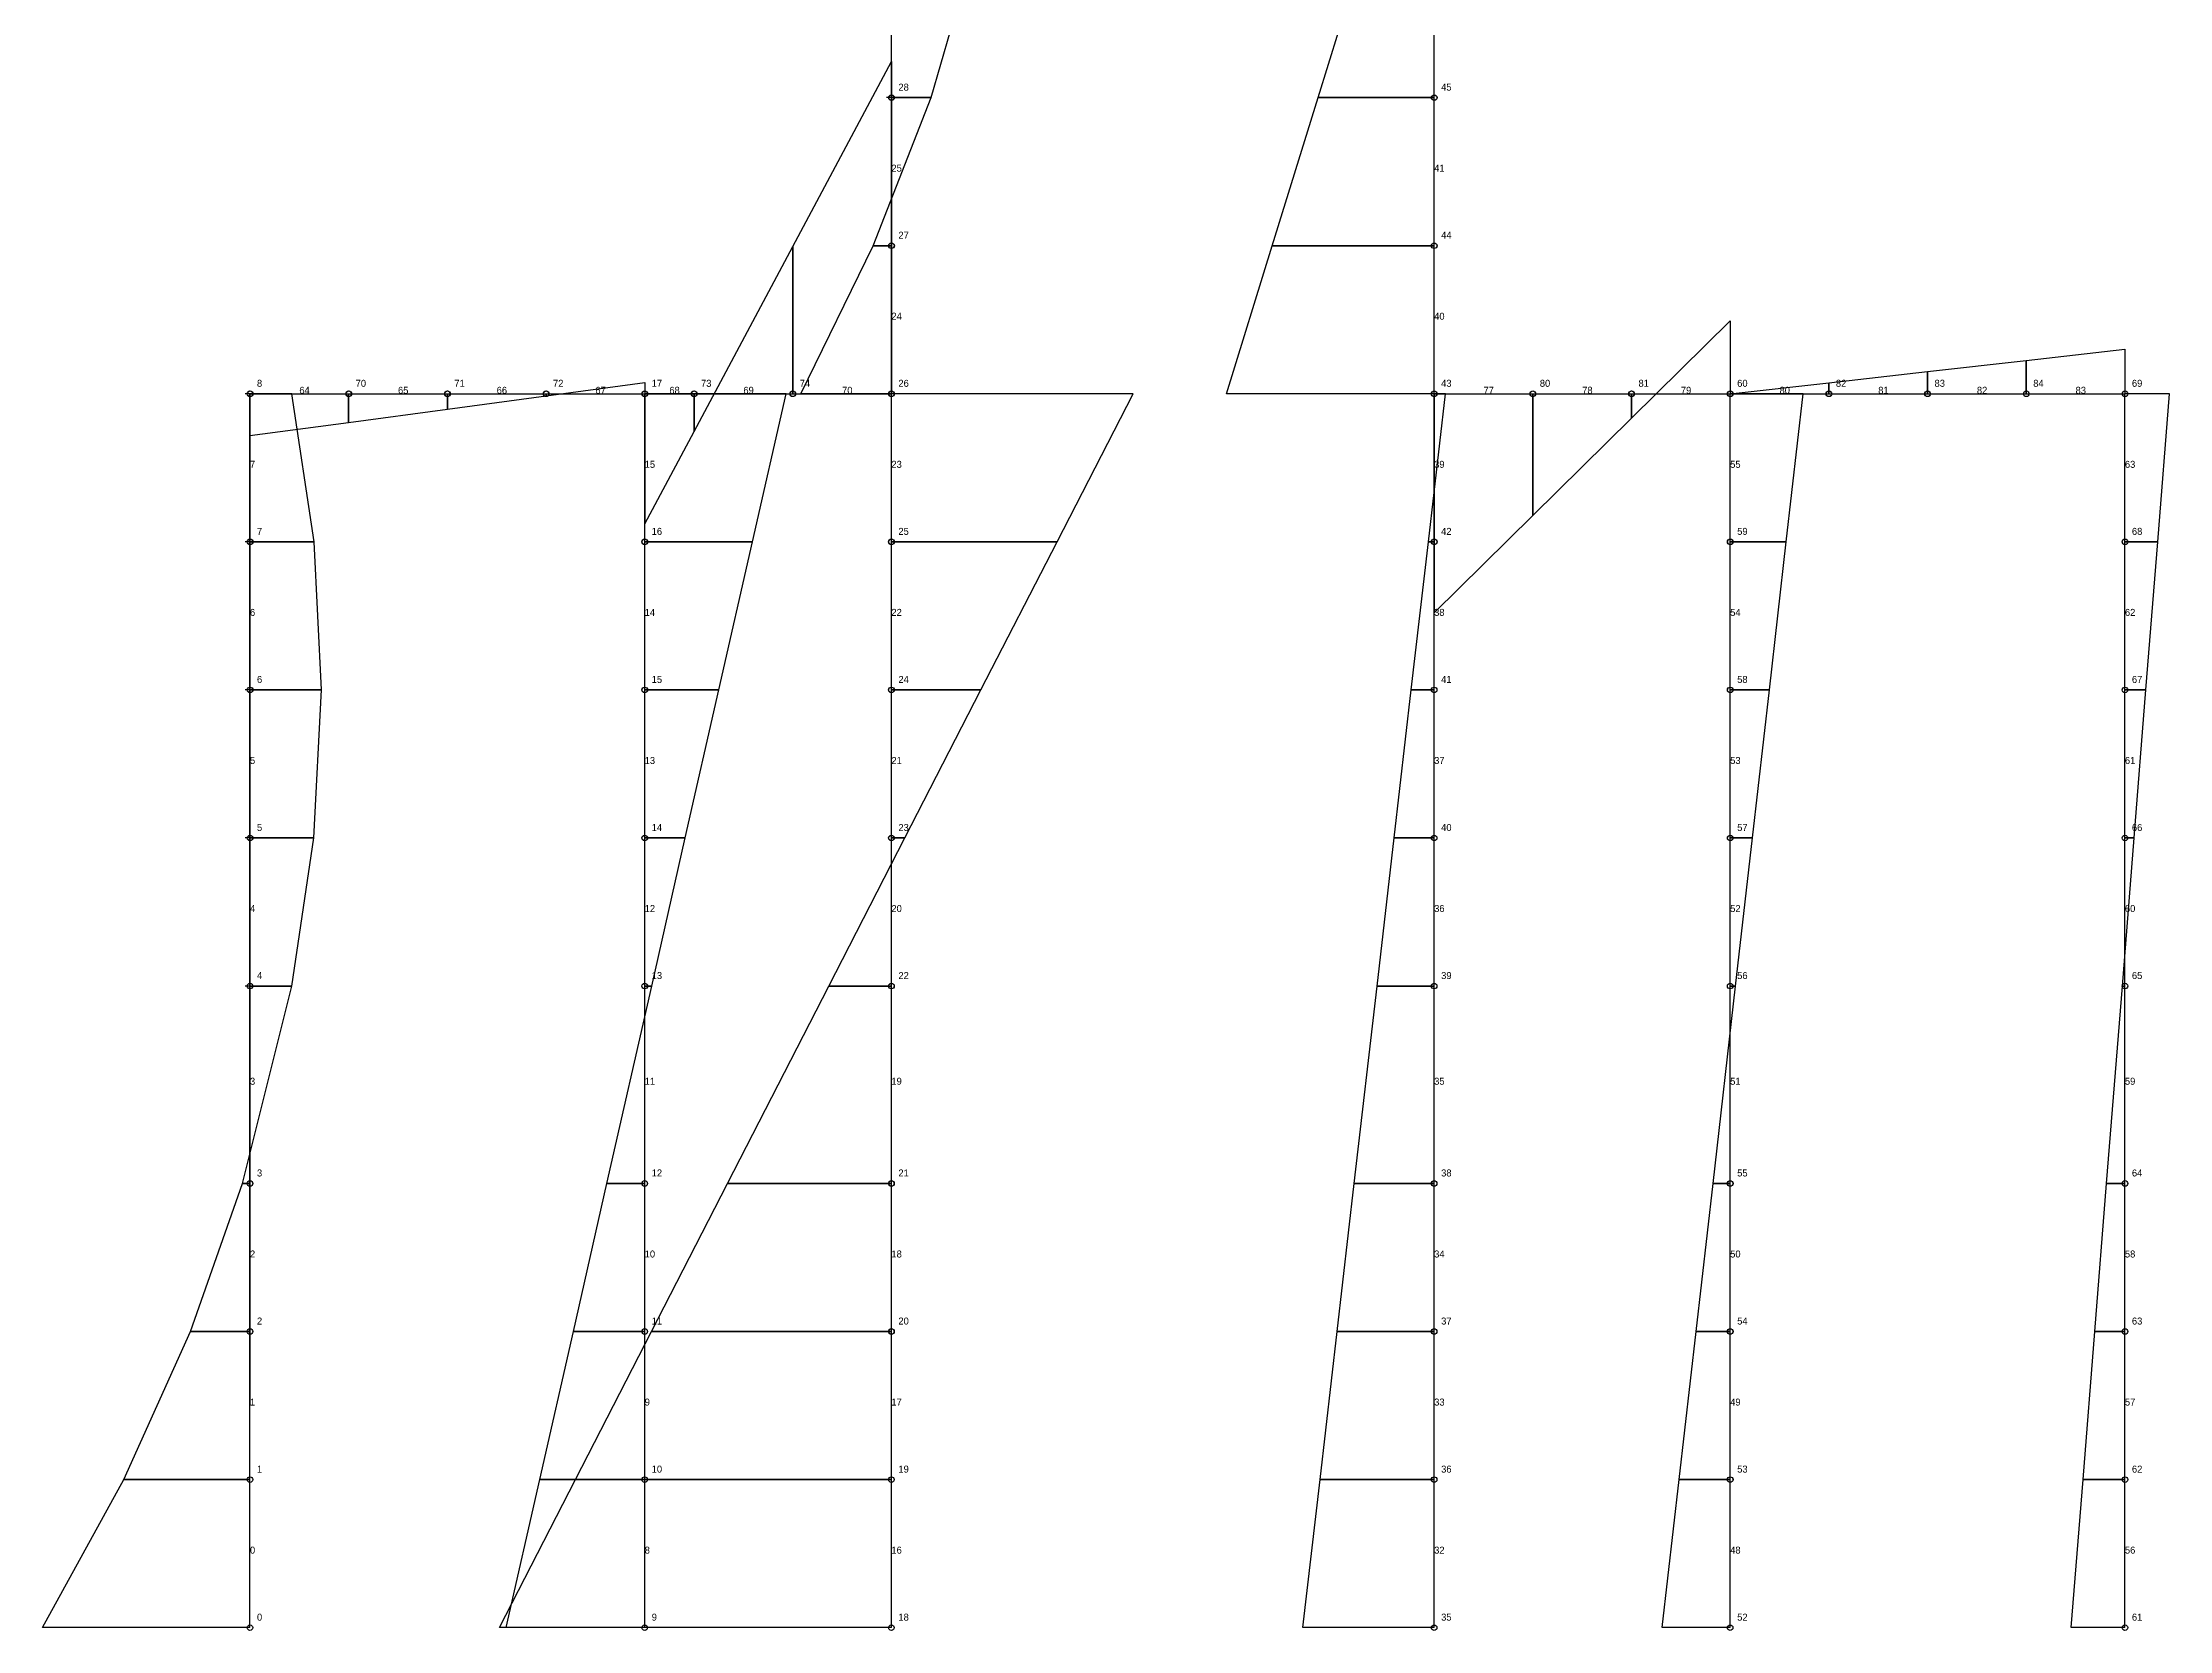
# Model space of a CAD drawing. Header units: metres. Extents: x -4.2 to 38.9, y -0.1 to 53.5.
# Drawn here: x -4.2 to 38.9, y -0.06 to 32.12 of the extents above; entities that cross this region are included whole.
import ezdxf

# ---------------------------------------------------------------- set-up
doc = ezdxf.new("R2010")
doc.units = ezdxf.units.M

msp = doc.modelspace()

# ---------------------------------------------------------------- linework, layer by layer
at = {"layer": 'BMD', "color": 4}
for p, q in [((13.8054, 31), (14.6772, 34)), ((21.648, 31), (22.5762, 34)), ((11, 27.987), (13, 31.7353)), ((13, 31.7353), (13, 25)), ((12.6336, 28), (13.8054, 31)), ((13.8054, 31), (13, 31)), ((13, 31), (13.8054, 31)), ((20.7198, 28), (21.648, 31)), ((21.648, 31), (24, 31)), ((24, 31), (21.648, 31)), ((9, 24.2387), (11, 27.987)), ((11, 27.987), (11, 25)), ((11, 25), (11, 27.987)), ((11.1618, 25), (12.6336, 28)), ((12.6336, 28), (13, 28)), ((13, 28), (12.6336, 28)), ((19.7916, 25), (20.7198, 28)), ((20.7198, 28), (24, 28)), ((24, 28), (20.7198, 28)), ((28, 24.5049), (30, 26.4769)), ((30, 26.4769), (30, 25)), ((36, 25.6764), (38, 25.9026)), ((38, 25.9026), (38, 25)), ((32, 25.224), (34, 25.4502)), ((34, 25.4502), (36, 25.6764)), ((34, 25.4502), (34, 25)), ((34, 25), (34, 25.4502)), ((36, 25.6764), (36, 25)), ((36, 25), (36, 25.6764)), ((6, 24.9595), (8, 25.2287)), ((8, 25.2287), (8, 25)), ((30, 24.9978), (32, 25.224)), ((32, 25.224), (32, 25)), ((32, 25), (32, 25.224)), ((0.848143, 25), (0, 25)), ((0, 25), (0, 24.1519)), ((1.29785, 22), (0.848143, 25)), ((2, 24.4211), (2, 25)), ((2, 25), (2, 24.4211)), ((2, 24.4211), (4, 24.6903)), ((4, 24.6903), (4, 25)), ((4, 25), (4, 24.6903)), ((4, 24.6903), (6, 24.9595)), ((6, 24.9595), (6, 25)), ((6, 25), (6, 24.9595)), ((10.8643, 25), (8, 25)), ((8, 25), (8, 22.3645)), ((9, 24.2387), (9, 25)), ((9, 25), (9, 24.2387)), ((10.1838, 22), (10.8643, 25)), ((13, 25), (11.1618, 25)), ((17.8971, 25), (13, 25)), ((16.3561, 22), (17.8971, 25)), ((24, 25), (19.7916, 25)), ((23.8838, 22), (24.2307, 25)), ((24.2307, 25), (24, 25)), ((24, 25), (24, 20.5609)), ((26, 22.5329), (26, 25)), ((26, 25), (26, 22.5329)), ((28, 24.5049), (28, 25)), ((28, 25), (28, 24.5049)), ((31.4791, 25), (30, 25)), ((30, 25), (30, 24.9978)), ((31.1365, 22), (31.4791, 25)), ((38.9026, 25), (38, 25)), ((38.6638, 22), (38.9026, 25)), ((0, 24.1519), (2, 24.4211)), ((8, 22.3645), (9, 24.2387)), ((26, 22.5329), (28, 24.5049)), ((24, 20.5609), (26, 22.5329)), ((1.29785, 22), (0, 22)), ((0, 22), (1.29785, 22)), ((1.44756, 19), (1.29785, 22)), ((10.1838, 22), (8, 22)), ((8, 22), (10.1838, 22)), ((9.50334, 19), (10.1838, 22)), ((16.3561, 22), (13, 22)), ((13, 22), (16.3561, 22)), ((14.8151, 19), (16.3561, 22)), ((23.5369, 19), (23.8838, 22)), ((23.8838, 22), (24, 22)), ((24, 22), (23.8838, 22)), ((31.1365, 22), (30, 22)), ((30, 22), (31.1365, 22)), ((30.794, 19), (31.1365, 22)), ((38.6638, 22), (38, 22)), ((38, 22), (38.6638, 22)), ((38.425, 19), (38.6638, 22)), ((1.44756, 19), (0, 19)), ((0, 19), (1.44756, 19)), ((1.29726, 16), (1.44756, 19)), ((9.50334, 19), (8, 19)), ((8, 19), (9.50334, 19)), ((8.82289, 16), (9.50334, 19)), ((14.8151, 19), (13, 19)), ((13, 19), (14.8151, 19)), ((13.274, 16), (14.8151, 19)), ((23.19, 16), (23.5369, 19)), ((23.5369, 19), (24, 19)), ((24, 19), (23.5369, 19)), ((30.794, 19), (30, 19)), ((30, 19), (30.794, 19)), ((30.4514, 16), (30.794, 19)), ((38.425, 19), (38, 19)), ((38, 19), (38.425, 19)), ((38.1863, 16), (38.425, 19)), ((1.29726, 16), (0, 16)), ((0, 16), (1.29726, 16)), ((0.846969, 13), (1.29726, 16)), ((8.82289, 16), (8, 16)), ((8, 16), (8.82289, 16)), ((8.14243, 13), (8.82289, 16)), ((11.733, 13), (13.274, 16)), ((13.274, 16), (13, 16)), ((13, 16), (13.274, 16)), ((22.8431, 13), (23.19, 16)), ((23.19, 16), (24, 16)), ((24, 16), (23.19, 16)), ((30.4514, 16), (30, 16)), ((30, 16), (30.4514, 16)), ((30.1089, 13), (30.4514, 16)), ((37.9475, 13), (38.1863, 16)), ((38.1863, 16), (38, 16)), ((38, 16), (38.1863, 16)), ((-0.153423, 9), (0.846969, 13)), ((0.846969, 13), (0, 13)), ((0, 13), (0.846969, 13)), ((7.23516, 9), (8.14243, 13)), ((8.14243, 13), (8, 13)), ((8, 13), (8.14243, 13)), ((9.6783, 9), (11.733, 13)), ((11.733, 13), (13, 13)), ((13, 13), (11.733, 13)), ((22.3805, 9), (22.8431, 13)), ((22.8431, 13), (24, 13)), ((24, 13), (22.8431, 13)), ((29.6521, 9), (30.1089, 13)), ((30.1089, 13), (30, 13)), ((30, 13), (30.1089, 13)), ((37.6292, 9), (37.9475, 13)), ((37.9475, 13), (38, 13)), ((38, 13), (37.9475, 13)), ((-1.20372, 6), (-0.153423, 9)), ((-0.153423, 9), (0, 9)), ((0, 9), (-0.153423, 9)), ((6.5547, 6), (7.23516, 9)), ((7.23516, 9), (8, 9)), ((8, 9), (7.23516, 9)), ((8.13726, 6), (9.6783, 9)), ((9.6783, 9), (13, 9)), ((13, 9), (9.6783, 9)), ((22.0336, 6), (22.3805, 9)), ((22.3805, 9), (24, 9)), ((24, 9), (22.3805, 9)), ((29.3096, 6), (29.6521, 9)), ((29.6521, 9), (30, 9)), ((30, 9), (29.6521, 9)), ((37.3904, 6), (37.6292, 9)), ((37.6292, 9), (38, 9)), ((38, 9), (37.6292, 9)), ((-2.55401, 3), (-1.20372, 6)), ((-1.20372, 6), (0, 6)), ((0, 6), (-1.20372, 6)), ((5.87425, 3), (6.5547, 6)), ((6.5547, 6), (8, 6)), ((8, 6), (6.5547, 6)), ((6.59623, 3), (8.13726, 6)), ((8.13726, 6), (13, 6)), ((13, 6), (8.13726, 6)), ((21.6867, 3), (22.0336, 6)), ((22.0336, 6), (24, 6)), ((24, 6), (22.0336, 6)), ((28.967, 3), (29.3096, 6)), ((29.3096, 6), (30, 6)), ((30, 6), (29.3096, 6)), ((37.1516, 3), (37.3904, 6)), ((37.3904, 6), (38, 6)), ((38, 6), (37.3904, 6)), ((-4.2043, 0), (-2.55401, 3)), ((-2.55401, 3), (0, 3)), ((0, 3), (-2.55401, 3)), ((5.0552, 0), (6.59623, 3)), ((5.19379, 0), (5.87425, 3)), ((5.87425, 3), (8, 3)), ((8, 3), (5.87425, 3)), ((6.59623, 3), (13, 3)), ((13, 3), (6.59623, 3)), ((21.3398, 0), (21.6867, 3)), ((21.6867, 3), (24, 3)), ((24, 3), (21.6867, 3)), ((28.6245, 0), (28.967, 3)), ((28.967, 3), (30, 3)), ((30, 3), (28.967, 3)), ((36.9129, 0), (37.1516, 3)), ((37.1516, 3), (38, 3)), ((38, 3), (37.1516, 3)), ((0, 0), (-4.2043, 0)), ((13, 0), (5.0552, 0)), ((8, 0), (5.19379, 0)), ((24, 0), (21.3398, 0)), ((30, 0), (28.6245, 0)), ((38, 0), (36.9129, 0))]:
    msp.add_line(p, q, dxfattribs=at)
at = {"layer": 'Deflected', "color": 1}
for p, q in [((13.0035, 31), (13.0038, 34)), ((24.0019, 31), (24.0023, 34)), ((13.0032, 28), (13.0035, 31)), ((24.0016, 28), (24.0019, 31)), ((13.0029, 25), (13.0032, 28)), ((24.0013, 25), (24.0016, 28)), ((0.002766, 22), (0.002863, 25)), ((0.002863, 25), (2.00286, 25)), ((2.00286, 25), (4.00286, 25)), ((4.00286, 25), (6.00286, 25)), ((6.00286, 25), (8.00286, 25)), ((8.00277, 22), (8.00286, 25)), ((8.00286, 25), (9.00286, 25)), ((9.00286, 25), (11.0029, 25.0001)), ((11.0029, 25.0001), (13.0029, 25)), ((13.0025, 22), (13.0029, 25)), ((24.0011, 22), (24.0013, 25)), ((24.0013, 25), (26.0013, 24.9999)), ((26.0013, 24.9999), (28.0013, 24.9999)), ((28.0013, 24.9999), (30.0013, 25)), ((30.0013, 22), (30.0013, 25)), ((30.0013, 25), (32.0013, 25)), ((32.0013, 25), (34.0013, 25)), ((34.0013, 25), (36.0013, 25)), ((36.0013, 25), (38.0013, 25)), ((38.0012, 22), (38.0013, 25)), ((0.002556, 19), (0.002766, 22)), ((8.00247, 19), (8.00277, 22)), ((13.0021, 19), (13.0025, 22)), ((24.0009, 19), (24.0011, 22)), ((30.0012, 19), (30.0013, 22)), ((38.0011, 19), (38.0012, 22)), ((0.002221, 16), (0.002556, 19)), ((8.00204, 16), (8.00247, 19)), ((13.0017, 16), (13.0021, 19)), ((24.0007, 16), (24.0009, 19)), ((30.001, 16), (30.0012, 19)), ((38.0008, 16), (38.0011, 19)), ((0.001773, 13), (0.002221, 16)), ((8.00154, 13), (8.00204, 16)), ((13.0012, 13), (13.0017, 16)), ((24.0005, 13), (24.0007, 16)), ((30.0007, 13), (30.001, 16)), ((38.0006, 13), (38.0008, 16)), ((0.001075, 9), (0.001773, 13)), ((8.00086, 9.00001), (8.00154, 13)), ((13.0006, 9), (13.0012, 13)), ((24.0002, 9), (24.0005, 13)), ((30.0004, 9), (30.0007, 13)), ((38.0003, 9), (38.0006, 13)), ((0.000563, 6), (0.001075, 9)), ((8.00042, 6), (8.00086, 9.00001)), ((13.0003, 6), (13.0006, 9)), ((24.0001, 6), (24.0002, 9)), ((30.0002, 6), (30.0004, 9)), ((38.0002, 6), (38.0003, 9)), ((0.000164, 3), (0.000563, 6)), ((8.00012, 3), (8.00042, 6)), ((13.0001, 3), (13.0003, 6)), ((24, 3), (24.0001, 6)), ((30.0001, 3), (30.0002, 6)), ((38, 3), (38.0002, 6)), ((0, 0), (0.000164, 3)), ((8, 0), (8.00012, 3)), ((13, 0), (13.0001, 3)), ((24, 0), (24, 3)), ((30, 0), (30.0001, 3)), ((38, 0), (38, 3))]:
    msp.add_line(p, q, dxfattribs=at)
for centre in [(13.0035, 31), (24.0019, 31), (13.0032, 28), (24.0016, 28), (0.002863, 25), (2.00286, 25), (4.00286, 25), (6.00286, 25), (8.00286, 25), (9.00286, 25), (11.0029, 25.0001), (13.0029, 25), (24.0013, 25), (26.0013, 24.9999), (28.0013, 24.9999), (30.0013, 25), (32.0013, 25), (34.0013, 25), (36.0013, 25), (38.0013, 25), (0.002766, 22), (8.00277, 22), (13.0025, 22), (24.0011, 22), (30.0013, 22), (38.0012, 22), (0.002556, 19), (8.00247, 19), (13.0021, 19), (24.0009, 19), (30.0012, 19), (38.0011, 19), (0.002221, 16), (8.00204, 16), (13.0017, 16), (24.0007, 16), (30.001, 16), (38.0008, 16), (0.001773, 13), (8.00154, 13), (13.0012, 13), (24.0005, 13), (30.0007, 13), (38.0006, 13), (0.001075, 9), (8.00086, 9.00001), (13.0006, 9), (24.0002, 9), (30.0004, 9), (38.0003, 9), (0.000563, 6), (8.00042, 6), (13.0003, 6), (24.0001, 6), (30.0002, 6), (38.0002, 6), (0.000164, 3), (8.00012, 3), (13.0001, 3), (24, 3), (30.0001, 3), (38, 3), (0, 0), (8, 0), (13, 0), (24, 0), (30, 0), (38, 0)]:
    msp.add_circle(centre, 0.056667, dxfattribs=at)
at = {"layer": 'Information', "color": 1}
for p, q in [((13, 31), (12.9, 31)), ((13, 28), (12.9, 28)), ((0, 25), (-0.1, 25)), ((0, 22), (-0.1, 22)), ((0, 19), (-0.1, 19)), ((0, 16), (-0.1, 16)), ((0, 13), (-0.1, 13)), ((0, 9), (-0.1, 9)), ((0, 6), (-0.1, 6)), ((0, 3), (-0.1, 3))]:
    msp.add_line(p, q, dxfattribs=at)
at = {"layer": 'Undeflected', "color": 0}
for p, q in [((13, 31), (13, 34)), ((24, 31), (24, 34)), ((13, 28), (13, 31)), ((24, 28), (24, 31)), ((13, 25), (13, 28)), ((24, 25), (24, 28)), ((0, 22), (0, 25)), ((0, 25), (2, 25)), ((2, 25), (4, 25)), ((4, 25), (6, 25)), ((6, 25), (8, 25)), ((8, 22), (8, 25)), ((8, 25), (9, 25)), ((9, 25), (11, 25)), ((11, 25), (13, 25)), ((13, 22), (13, 25)), ((24, 22), (24, 25)), ((24, 25), (26, 25)), ((26, 25), (28, 25)), ((28, 25), (30, 25)), ((30, 22), (30, 25)), ((30, 25), (32, 25)), ((32, 25), (34, 25)), ((34, 25), (36, 25)), ((36, 25), (38, 25)), ((38, 22), (38, 25)), ((0, 19), (0, 22)), ((8, 19), (8, 22)), ((13, 19), (13, 22)), ((24, 19), (24, 22)), ((30, 19), (30, 22)), ((38, 19), (38, 22)), ((0, 16), (0, 19)), ((8, 16), (8, 19)), ((13, 16), (13, 19)), ((24, 16), (24, 19)), ((30, 16), (30, 19)), ((38, 16), (38, 19)), ((0, 13), (0, 16)), ((8, 13), (8, 16)), ((13, 13), (13, 16)), ((24, 13), (24, 16)), ((30, 13), (30, 16)), ((38, 13), (38, 16)), ((0, 9), (0, 13)), ((8, 9), (8, 13)), ((13, 9), (13, 13)), ((24, 9), (24, 13)), ((30, 9), (30, 13)), ((38, 9), (38, 13)), ((0, 6), (0, 9)), ((8, 6), (8, 9)), ((13, 6), (13, 9)), ((24, 6), (24, 9)), ((30, 6), (30, 9)), ((38, 6), (38, 9)), ((0, 3), (0, 6)), ((8, 3), (8, 6)), ((13, 3), (13, 6)), ((24, 3), (24, 6)), ((30, 3), (30, 6)), ((38, 3), (38, 6)), ((0, 0), (0, 3)), ((8, 0), (8, 3)), ((13, 0), (13, 3)), ((24, 0), (24, 3)), ((30, 0), (30, 3)), ((38, 0), (38, 3))]:
    msp.add_line(p, q, dxfattribs=at)
for centre in [(13, 31), (24, 31), (13, 28), (24, 28), (0, 25), (2, 25), (4, 25), (6, 25), (8, 25), (9, 25), (11, 25), (13, 25), (24, 25), (26, 25), (28, 25), (30, 25), (32, 25), (34, 25), (36, 25), (38, 25), (0, 22), (8, 22), (13, 22), (24, 22), (30, 22), (38, 22), (0, 19), (8, 19), (13, 19), (24, 19), (30, 19), (38, 19), (0, 16), (8, 16), (13, 16), (24, 16), (30, 16), (38, 16), (0, 13), (8, 13), (13, 13), (24, 13), (30, 13), (38, 13), (0, 9), (8, 9), (13, 9), (24, 9), (30, 9), (38, 9), (0, 6), (8, 6), (13, 6), (24, 6), (30, 6), (38, 6), (0, 3), (8, 3), (13, 3), (24, 3), (30, 3), (38, 3), (0, 0), (8, 0), (13, 0), (24, 0), (30, 0), (38, 0)]:
    msp.add_circle(centre, 0.056667, dxfattribs=at)

# ---------------------------------------------------------------- texts
at = {"layer": 'Information', "color": 5}
for s, p in [('28', (13.1417, 31.1417)), ('45', (24.1417, 31.1417)), ('27', (13.1417, 28.1417)), ('44', (24.1417, 28.1417)), ('8', (0.141667, 25.1417)), ('70', (2.14167, 25.1417)), ('71', (4.14167, 25.1417)), ('72', (6.14167, 25.1417)), ('17', (8.14167, 25.1417)), ('73', (9.14167, 25.1417)), ('74', (11.1417, 25.1417)), ('26', (13.1417, 25.1417)), ('43', (24.1417, 25.1417)), ('80', (26.1417, 25.1417)), ('81', (28.1417, 25.1417)), ('60', (30.1417, 25.1417)), ('82', (32.1417, 25.1417)), ('83', (34.1417, 25.1417)), ('84', (36.1417, 25.1417)), ('69', (38.1417, 25.1417)), ('7', (0.141667, 22.1417)), ('16', (8.14167, 22.1417)), ('25', (13.1417, 22.1417)), ('42', (24.1417, 22.1417)), ('59', (30.1417, 22.1417)), ('68', (38.1417, 22.1417)), ('6', (0.141667, 19.1417)), ('15', (8.14167, 19.1417)), ('24', (13.1417, 19.1417)), ('41', (24.1417, 19.1417)), ('58', (30.1417, 19.1417)), ('67', (38.1417, 19.1417)), ('5', (0.141667, 16.1417)), ('14', (8.14167, 16.1417)), ('23', (13.1417, 16.1417)), ('40', (24.1417, 16.1417)), ('57', (30.1417, 16.1417)), ('66', (38.1417, 16.1417)), ('4', (0.141667, 13.1417)), ('13', (8.14167, 13.1417)), ('22', (13.1417, 13.1417)), ('39', (24.1417, 13.1417)), ('56', (30.1417, 13.1417)), ('65', (38.1417, 13.1417)), ('3', (0.141667, 9.14167)), ('12', (8.14167, 9.14167)), ('21', (13.1417, 9.14167)), ('38', (24.1417, 9.14167)), ('55', (30.1417, 9.14167)), ('64', (38.1417, 9.14167)), ('2', (0.141667, 6.14167)), ('11', (8.14167, 6.14167)), ('20', (13.1417, 6.14167)), ('37', (24.1417, 6.14167)), ('54', (30.1417, 6.14167)), ('63', (38.1417, 6.14167)), ('1', (0.141667, 3.14167)), ('10', (8.14167, 3.14167)), ('19', (13.1417, 3.14167)), ('36', (24.1417, 3.14167)), ('53', (30.1417, 3.14167)), ('62', (38.1417, 3.14167)), ('0', (0.141667, 0.141667)), ('9', (8.14167, 0.141667)), ('18', (13.1417, 0.141667)), ('35', (24.1417, 0.141667)), ('52', (30.1417, 0.141667)), ('61', (38.1417, 0.141667))]:
    msp.add_text(s, height=0.141667, dxfattribs=at).set_placement(p)
at = {"layer": 'Information', "color": 0}
for s, p in [('25', (13, 29.5)), ('41', (24, 29.5)), ('24', (13, 26.5)), ('40', (24, 26.5)), ('64', (1, 25)), ('65', (3, 25)), ('66', (5, 25)), ('67', (7, 25)), ('68', (8.5, 25)), ('69', (10, 25)), ('70', (12, 25)), ('77', (25, 25)), ('78', (27, 25)), ('79', (29, 25)), ('80', (31, 25)), ('81', (33, 25)), ('82', (35, 25)), ('83', (37, 25)), ('7', (0, 23.5)), ('15', (8, 23.5)), ('23', (13, 23.5)), ('39', (24, 23.5)), ('55', (30, 23.5)), ('63', (38, 23.5)), ('6', (0, 20.5)), ('14', (8, 20.5)), ('22', (13, 20.5)), ('38', (24, 20.5)), ('54', (30, 20.5)), ('62', (38, 20.5)), ('5', (0, 17.5)), ('13', (8, 17.5)), ('21', (13, 17.5)), ('37', (24, 17.5)), ('53', (30, 17.5)), ('61', (38, 17.5)), ('4', (0, 14.5)), ('12', (8, 14.5)), ('20', (13, 14.5)), ('36', (24, 14.5)), ('52', (30, 14.5)), ('60', (38, 14.5)), ('3', (0, 11)), ('11', (8, 11)), ('19', (13, 11)), ('35', (24, 11)), ('51', (30, 11)), ('59', (38, 11)), ('2', (0, 7.5)), ('10', (8, 7.5)), ('18', (13, 7.5)), ('34', (24, 7.5)), ('50', (30, 7.5)), ('58', (38, 7.5)), ('1', (0, 4.5)), ('9', (8, 4.5)), ('17', (13, 4.5)), ('33', (24, 4.5)), ('49', (30, 4.5)), ('57', (38, 4.5)), ('0', (0, 1.5)), ('8', (8, 1.5)), ('16', (13, 1.5)), ('32', (24, 1.5)), ('48', (30, 1.5)), ('56', (38, 1.5))]:
    msp.add_text(s, height=0.141667, dxfattribs=at).set_placement(p)

doc.saveas('drawing.dxf')
